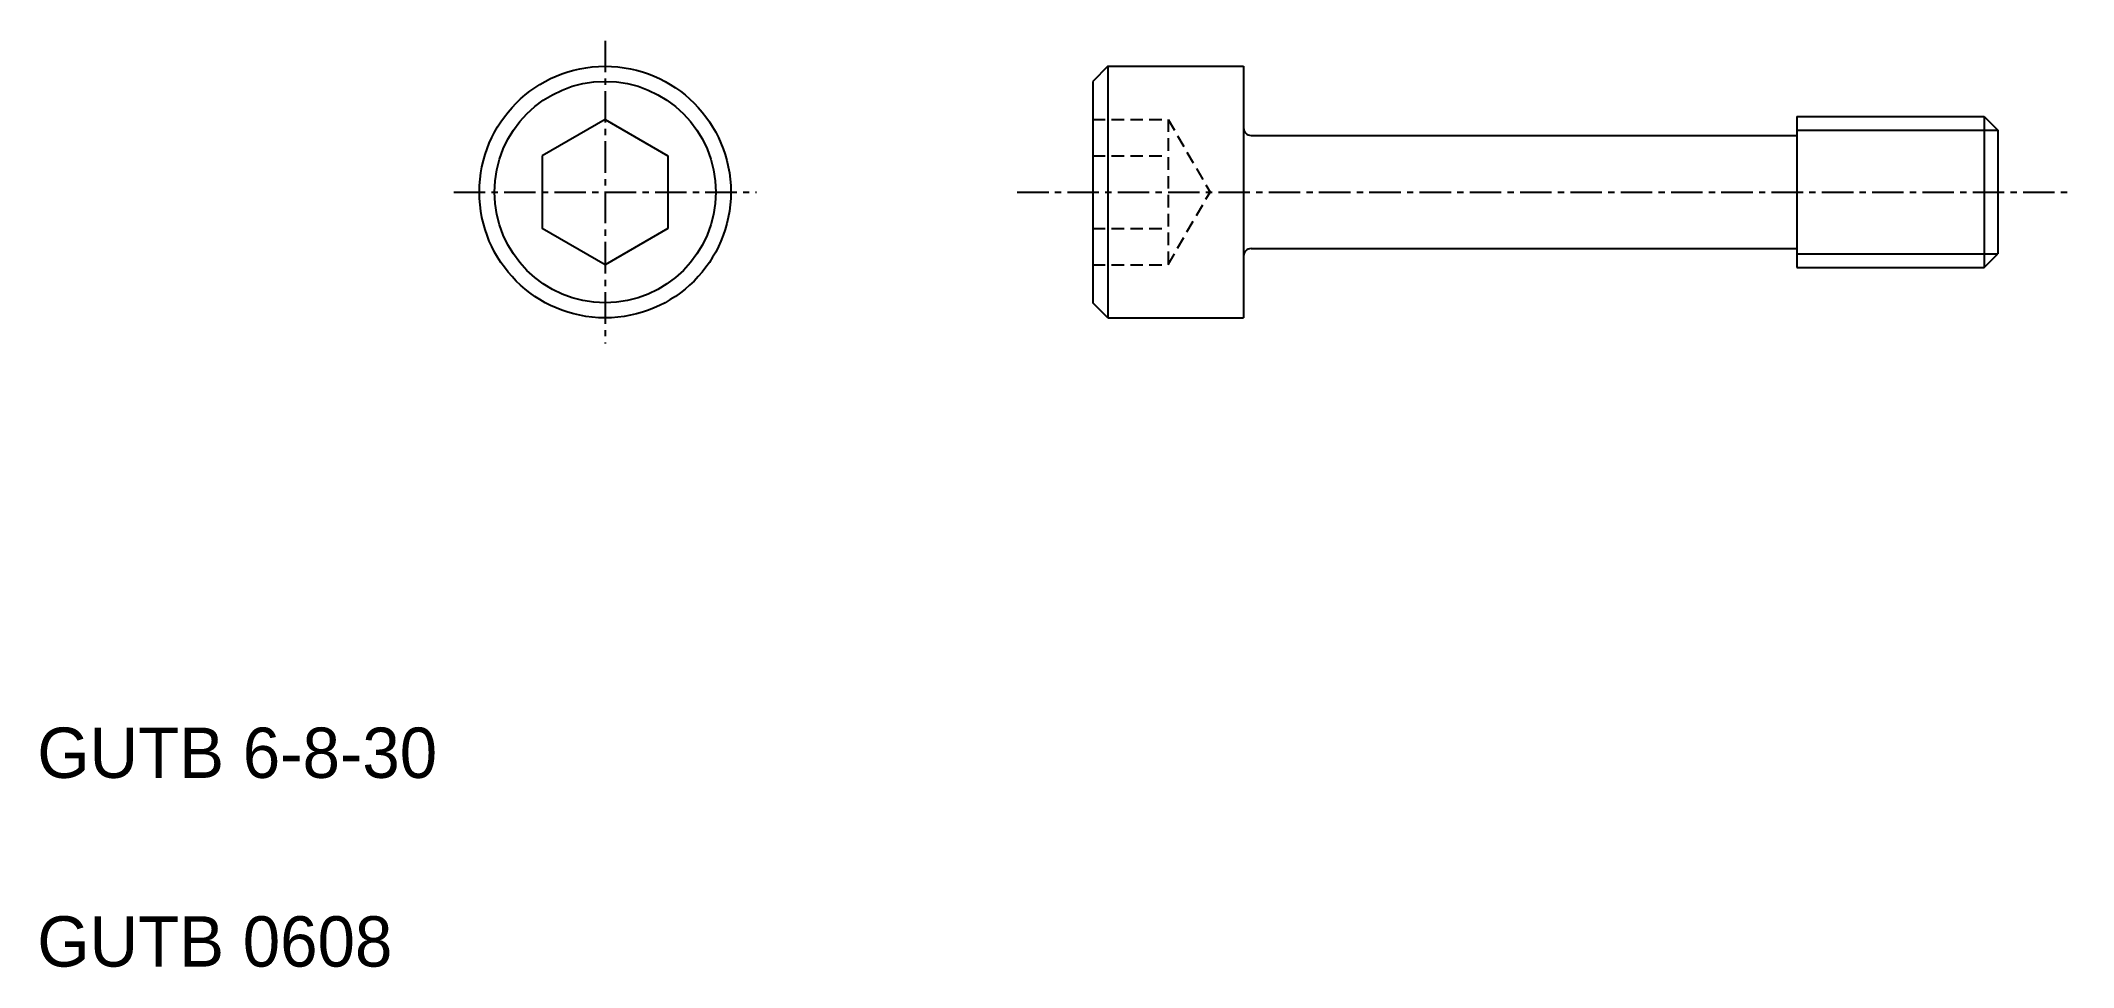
# Model space of a CAD drawing. Extents: x 5.1 to 86, y 5 to 41.8.
import ezdxf

# ---------------------------------------------------------------- set-up
doc = ezdxf.new("R2010")
doc.units = 0
doc.linetypes.add('CENTER', pattern=[2, 1.25, -0.25, 0.25, -0.25])
doc.linetypes.add('DASHED', pattern=[0.75, 0.5, -0.25])
doc.layers.get('0').update_dxf_attribs({"linetype": 'CONTINUOUS'})
doc.layers.add('CENTER', color=1, linetype='CENTER')

msp = doc.modelspace()

# ---------------------------------------------------------------- linework, layer by layer
at = {"color": 7, "linetype": 'CONTINUOUS'}
for p, q in [((47.573, 40.784), (46.973, 40.184)), ((47.573, 40.784), (47.573, 30.784)), ((47.573, 40.784), (52.973, 40.784)), ((52.973, 40.784), (52.973, 30.784)), ((46.973, 40.184), (46.973, 31.384)), ((27.583, 38.671), (25.083, 37.228)), ((27.583, 38.671), (30.083, 37.228)), ((53.273, 38.034), (74.973, 38.034)), ((74.973, 38.784), (74.973, 32.784)), ((74.973, 38.784), (82.431, 38.784)), ((82.431, 38.784), (82.431, 32.784)), ((82.431, 38.784), (82.973, 38.243)), ((82.973, 38.243), (82.973, 33.326)), ((25.083, 37.228), (25.083, 34.341)), ((30.083, 37.228), (30.083, 34.341)), ((27.583, 32.898), (25.083, 34.341)), ((30.083, 34.341), (27.583, 32.898)), ((53.273, 33.534), (74.973, 33.534)), ((82.431, 32.784), (82.973, 33.326)), ((74.973, 32.784), (82.431, 32.784)), ((47.573, 30.784), (46.973, 31.384)), ((47.573, 30.784), (52.973, 30.784))]:
    msp.add_line(p, q, dxfattribs=at)
at = {"color": 3, "linetype": 'DASHED'}
for p, q in [((46.973, 38.671), (49.973, 38.671)), ((47.723, 38.671), (47.723, 38.671)), ((48.473, 38.671), (48.473, 38.671)), ((49.973, 38.671), (49.973, 32.898)), ((49.973, 38.671), (51.639, 35.784)), ((46.973, 37.228), (49.973, 37.228)), ((49.973, 32.898), (51.639, 35.784)), ((46.973, 34.341), (49.973, 34.341)), ((46.973, 32.898), (49.973, 32.898))]:
    msp.add_line(p, q, dxfattribs=at)
at = {"color": 3, "linetype": 'CONTINUOUS'}
for p, q in [((74.973, 38.243), (82.973, 38.243)), ((74.973, 33.326), (82.973, 33.326))]:
    msp.add_line(p, q, dxfattribs=at)
at = {"color": 7, "linetype": 'CONTINUOUS'}
for radius in [5, 4.4]:
    msp.add_circle((27.583, 35.784), radius, dxfattribs=at)
for centre, start, end in [((53.273, 38.334), 180, 270), ((53.273, 33.234), 90, 180)]:
    msp.add_arc(centre, 0.3, start, end, dxfattribs=at)
at = {"layer": 'CENTER', "color": 1, "linetype": 'CENTER'}
for p, q in [((27.583, 41.8), (27.583, 29.768)), ((21.567, 35.784), (33.599, 35.784)), ((43.973, 35.784), (85.973, 35.784))]:
    msp.add_line(p, q, dxfattribs=at)

# ---------------------------------------------------------------- texts
at = {"color": 7, "linetype": 'CONTINUOUS'}
for s, p in [('GUTB 6-8-30', (5, 12.5)), ('GUTB 0608', (5, 5))]:
    msp.add_text(s, height=2, dxfattribs=at).set_placement(p)

doc.saveas('drawing.dxf')
